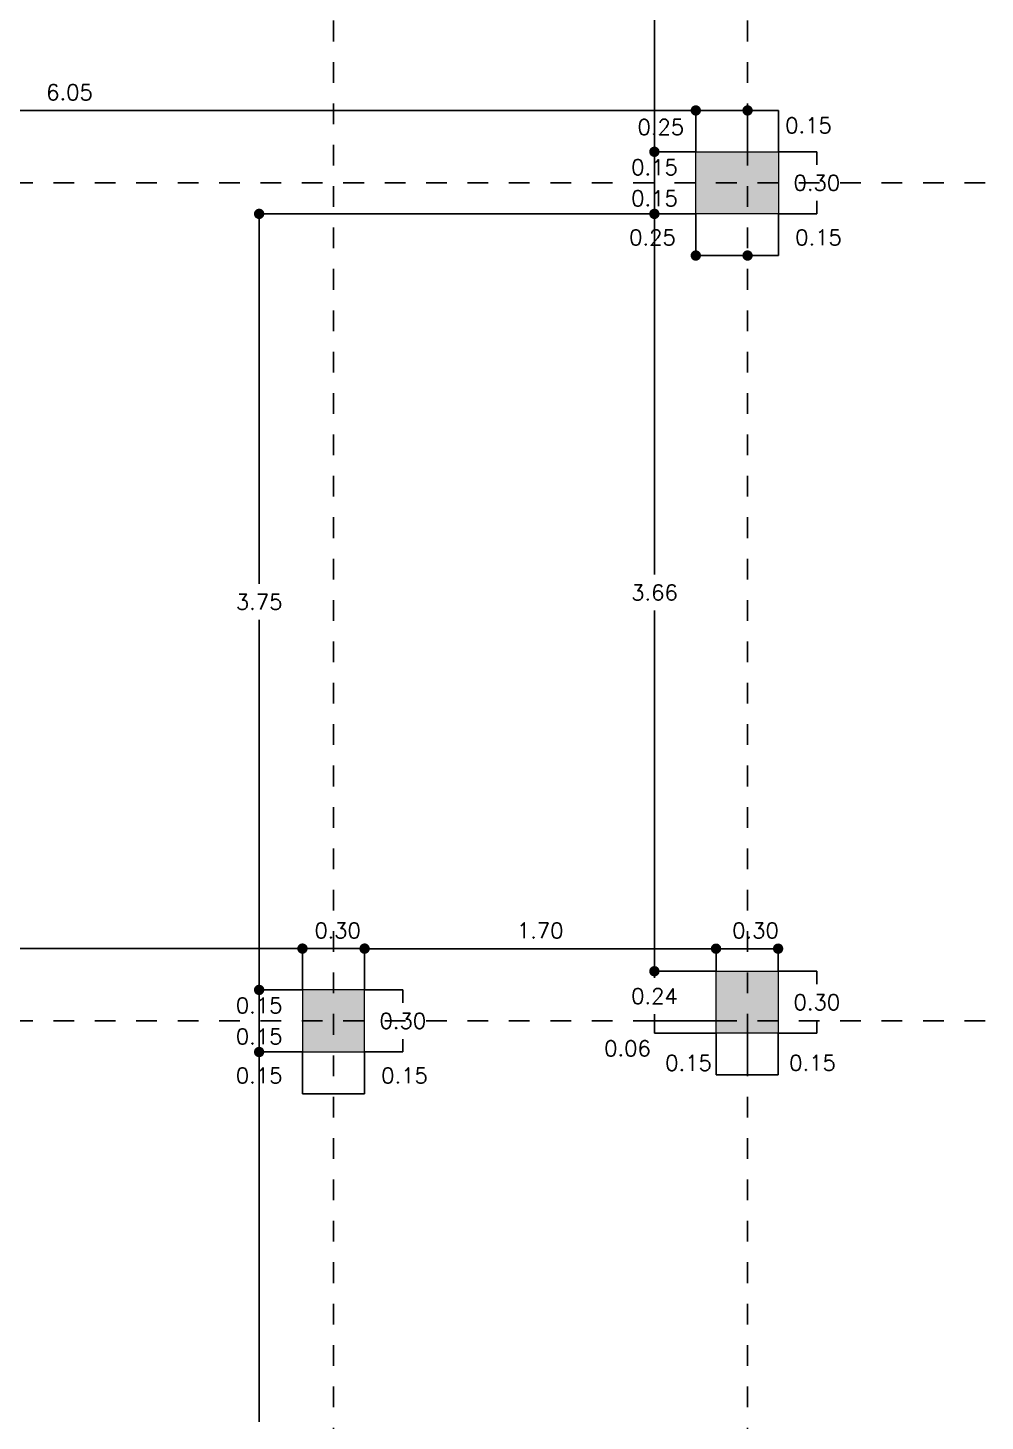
# Model space of a CAD drawing. Header units: millimetres. Extents: x 0 to 109, y -9 to 41.
# Drawn here: x 41.27 to 45.89, y 21.12 to 27.85 of the extents above; entities that cross this region are included whole.
import ezdxf

# ---------------------------------------------------------------- set-up
doc = ezdxf.new("R2010")
doc.units = ezdxf.units.MM
doc.header["$LTSCALE"] = 0.01
doc.header["$PDMODE"] = 3
doc.linetypes.add('DASHDOT', pattern=[1, 0.5, -0.25, 0, -0.25])
doc.layers.add('FC_COLUMNAS', color=5, linetype='Continuous', lineweight=15)
for name, color, linetype in [('FC_COTAS', 1, 'Continuous'), ('FC_COTAS @ 50', 1, 'Continuous'), ('FC_EJES', 1, 'DASHDOT'), ('FC_HATCH COLUMNAS', 253, 'Continuous')]:
    doc.layers.add(name, color=color, linetype=linetype)
doc.styles.add('FC_TEXT1', font='romans.shx')
doc.dimstyles.new('FC_COTAS', dxfattribs={"dimtxt": 0.0015, "dimasz": 0.001, "dimexe": 0, "dimexo": 0, "dimgap": 0.001, "dimtad": 1, "dimtih": 1, "dimtoh": 1, "dimzin": 0, "dimdsep": 46, "dimtxsty": 'FC_TEXT1', "dimblk": 'DOT', "dimcen": 0.09, "dimclrd": 256, "dimclre": 256, "dimclrt": 256, "dimadec": 0, "dimazin": 0, "dimtfac": 1, "dimtix": 1, "dimtmove": 2, "dimatfit": 3, "dimfxl": 1.002, "dimtolj": 1, "dimtzin": 0, "dimlwd": -1, "dimarcsym": 0})

# ---------------------------------------------------------------- blocks, each defined once
blk = doc.blocks.new('*D258')
at = {"layer": 'Defpoints', "color": 0, "ltscale": 0.6, "transparency": 16777216}
for p in [(44.2936, 27.1002), (44.2936, 26.9502), (44.4936, 26.9502)]:
    blk.add_point(p, dxfattribs=at)
at = {"layer": 'FC_COTAS', "ltscale": 0.6, "transparency": 16777216}
blk.add_line((44.2936, 27.1002), (44.2936, 26.9502), dxfattribs=at)
at = {"layer": 'FC_COTAS', "lineweight": -2, "ltscale": 0.6, "transparency": 16777216}
blk.add_line((44.4936, 26.9502), (44.2936, 26.9502), dxfattribs=at)
at = {"layer": 'FC_COTAS', "ltscale": 0.6, "transparency": 16777216, "insert": (44.2936, 27.0252), "char_height": 0.075, "attachment_point": 5, "style": 'FC_TEXT1'}
blk.add_mtext('\\A1;0.15', dxfattribs=at)
blk = doc.blocks.new('_Dot')
at = {"color": 0, "linetype": 'ByBlock', "lineweight": -2}
blk.add_line((-0.5, 0), (-1, 0), dxfattribs=at)
at = {"color": 0, "linetype": 'ByBlock', "const_width": 0.5}
blk.add_lwpolyline([(-0.25, 0, 1), (0.25, 0, 1)], format="xyb", close=True, dxfattribs=at)
blk = doc.blocks.new('*D259')
at = {"layer": 'Defpoints', "color": 0, "ltscale": 0.6, "transparency": 16777216}
for p in [(44.2936, 27.2502), (44.4936, 27.2502), (44.2936, 27.1002)]:
    blk.add_point(p, dxfattribs=at)
at = {"layer": 'FC_COTAS', "lineweight": -2, "ltscale": 0.6, "transparency": 16777216}
blk.add_line((44.4936, 27.2502), (44.2936, 27.2502), dxfattribs=at)
at = {"layer": 'FC_COTAS', "ltscale": 0.6, "transparency": 16777216}
blk.add_line((44.2936, 27.1002), (44.2936, 27.2502), dxfattribs=at)
at = {"layer": 'FC_COTAS', "ltscale": 0.6, "transparency": 16777216, "insert": (44.2936, 27.1752), "char_height": 0.075, "attachment_point": 5, "style": 'FC_TEXT1'}
blk.add_mtext('\\A1;0.15', dxfattribs=at)
blk = doc.blocks.new('*D185')
at = {"layer": 'Defpoints', "color": 0, "ltscale": 0.6, "transparency": 16777216}
for p in [(44.4936, 26.9502), (44.7436, 26.7488), (44.7436, 26.7488)]:
    blk.add_point(p, dxfattribs=at)
at = {"layer": 'FC_COTAS', "lineweight": -2, "ltscale": 0.6, "transparency": 16777216}
blk.add_line((44.4936, 26.9502), (44.4936, 26.7488), dxfattribs=at)
at = {"layer": 'FC_COTAS', "ltscale": 0.6, "transparency": 16777216}
blk.add_line((44.5436, 26.7488), (44.6936, 26.7488), dxfattribs=at)
at = {"layer": 'FC_COTAS', "ltscale": 0.6, "transparency": 16777216, "xscale": 0.05, "yscale": 0.05, "zscale": 0.05, "rotation": 180}
blk.add_blockref('_Dot', (44.4936, 26.7488), dxfattribs=at)
at = {"layer": 'FC_COTAS', "ltscale": 0.6, "transparency": 16777216, "xscale": 0.05, "yscale": 0.05, "zscale": 0.05}
blk.add_blockref('_Dot', (44.7436, 26.7488), dxfattribs=at)
at = {"layer": 'FC_COTAS', "ltscale": 0.6, "transparency": 16777216, "insert": (44.2839, 26.8363), "char_height": 0.075, "attachment_point": 5, "style": 'FC_TEXT1'}
blk.add_mtext('\\A1;0.25', dxfattribs=at)
blk = doc.blocks.new('*D77')
at = {"layer": 'Defpoints', "color": 0, "ltscale": 0.6, "transparency": 16777216}
for p in [(44.8936, 26.9502), (44.7436, 26.7488), (44.8936, 26.7488)]:
    blk.add_point(p, dxfattribs=at)
at = {"layer": 'FC_COTAS', "lineweight": -2, "ltscale": 0.6, "transparency": 16777216}
blk.add_line((44.8936, 26.9502), (44.8936, 26.7488), dxfattribs=at)
at = {"layer": 'FC_COTAS', "ltscale": 0.6, "transparency": 16777216}
blk.add_line((44.7436, 26.7488), (44.8936, 26.7488), dxfattribs=at)
at = {"layer": 'FC_COTAS', "ltscale": 0.6, "transparency": 16777216, "insert": (45.0865, 26.8363), "char_height": 0.075, "attachment_point": 5, "style": 'FC_TEXT1'}
blk.add_mtext('\\A1;0.15', dxfattribs=at)
blk = doc.blocks.new('*D78')
at = {"layer": 'Defpoints', "color": 0, "ltscale": 0.6, "transparency": 16777216}
for p in [(42.3843, 23.0502), (42.3843, 22.9002), (42.5936, 22.9002)]:
    blk.add_point(p, dxfattribs=at)
at = {"layer": 'FC_COTAS', "ltscale": 0.6, "transparency": 16777216}
blk.add_line((42.3843, 23.0502), (42.3843, 22.9002), dxfattribs=at)
at = {"layer": 'FC_COTAS', "lineweight": -2, "ltscale": 0.6, "transparency": 16777216}
blk.add_line((42.5936, 22.9002), (42.3843, 22.9002), dxfattribs=at)
at = {"layer": 'FC_COTAS', "ltscale": 0.6, "transparency": 16777216, "insert": (42.3843, 22.9752), "char_height": 0.075, "attachment_point": 5, "style": 'FC_TEXT1'}
blk.add_mtext('\\A1;0.15', dxfattribs=at)
blk = doc.blocks.new('*D79')
at = {"layer": 'Defpoints', "color": 0, "ltscale": 0.6, "transparency": 16777216}
for p in [(42.3843, 23.2002), (42.5936, 23.2002), (42.3843, 23.0502)]:
    blk.add_point(p, dxfattribs=at)
at = {"layer": 'FC_COTAS', "lineweight": -2, "ltscale": 0.6, "transparency": 16777216}
blk.add_line((42.5936, 23.2002), (42.3843, 23.2002), dxfattribs=at)
at = {"layer": 'FC_COTAS', "ltscale": 0.6, "transparency": 16777216}
blk.add_line((42.3843, 23.0502), (42.3843, 23.2002), dxfattribs=at)
at = {"layer": 'FC_COTAS', "ltscale": 0.6, "transparency": 16777216, "insert": (42.3843, 23.1252), "char_height": 0.075, "attachment_point": 5, "style": 'FC_TEXT1'}
blk.add_mtext('\\A1;0.15', dxfattribs=at)
blk = doc.blocks.new('*D80')
at = {"layer": 'Defpoints', "color": 0, "ltscale": 0.6, "transparency": 16777216}
for p in [(42.5936, 22.9002), (42.7436, 22.6988), (42.7436, 22.6988)]:
    blk.add_point(p, dxfattribs=at)
at = {"layer": 'FC_COTAS', "lineweight": -2, "ltscale": 0.6, "transparency": 16777216}
blk.add_line((42.5936, 22.9002), (42.5936, 22.6988), dxfattribs=at)
at = {"layer": 'FC_COTAS', "ltscale": 0.6, "transparency": 16777216}
blk.add_line((42.5936, 22.6988), (42.7436, 22.6988), dxfattribs=at)
at = {"layer": 'FC_COTAS', "ltscale": 0.6, "transparency": 16777216, "insert": (42.3843, 22.7863), "char_height": 0.075, "attachment_point": 5, "style": 'FC_TEXT1'}
blk.add_mtext('\\A1;0.15', dxfattribs=at)
blk = doc.blocks.new('*D81')
at = {"layer": 'Defpoints', "color": 0, "ltscale": 0.6, "transparency": 16777216}
for p in [(42.8936, 22.9002), (42.7436, 22.6988), (42.8936, 22.6988)]:
    blk.add_point(p, dxfattribs=at)
at = {"layer": 'FC_COTAS', "lineweight": -2, "ltscale": 0.6, "transparency": 16777216}
blk.add_line((42.8936, 22.9002), (42.8936, 22.6988), dxfattribs=at)
at = {"layer": 'FC_COTAS', "ltscale": 0.6, "transparency": 16777216}
blk.add_line((42.7436, 22.6988), (42.8936, 22.6988), dxfattribs=at)
at = {"layer": 'FC_COTAS', "ltscale": 0.6, "transparency": 16777216, "insert": (43.0865, 22.7863), "char_height": 0.075, "attachment_point": 5, "style": 'FC_TEXT1'}
blk.add_mtext('\\A1;0.15', dxfattribs=at)
blk = doc.blocks.new('*D261')
at = {"layer": 'Defpoints', "color": 0, "ltscale": 0.6, "transparency": 16777216}
for p in [(38.4436, 27.4499), (44.4936, 27.4499), (44.4936, 27.2502)]:
    blk.add_point(p, dxfattribs=at)
at = {"layer": 'FC_COTAS', "ltscale": 0.6, "transparency": 16777216}
blk.add_line((38.4936, 27.4499), (44.4436, 27.4499), dxfattribs=at)
at = {"layer": 'FC_COTAS', "lineweight": -2, "ltscale": 0.6, "transparency": 16777216}
blk.add_line((44.4936, 27.2502), (44.4936, 27.4499), dxfattribs=at)
at = {"layer": 'FC_COTAS', "ltscale": 0.6, "transparency": 16777216, "xscale": 0.05, "yscale": 0.05, "zscale": 0.05, "rotation": 180}
blk.add_blockref('_Dot', (38.4436, 27.4499), dxfattribs=at)
at = {"layer": 'FC_COTAS', "ltscale": 0.6, "transparency": 16777216, "xscale": 0.05, "yscale": 0.05, "zscale": 0.05}
blk.add_blockref('_Dot', (44.4936, 27.4499), dxfattribs=at)
at = {"layer": 'FC_COTAS', "ltscale": 0.6, "transparency": 16777216, "insert": (41.4686, 27.5374), "char_height": 0.075, "attachment_point": 5, "style": 'FC_TEXT1'}
blk.add_mtext('\\A1;6.05', dxfattribs=at)
blk = doc.blocks.new('*D262')
at = {"layer": 'Defpoints', "color": 0, "ltscale": 0.6, "transparency": 16777216}
for p in [(44.8936, 27.4499), (44.7436, 27.2502), (44.8936, 27.2502)]:
    blk.add_point(p, dxfattribs=at)
at = {"layer": 'FC_COTAS', "lineweight": -2, "ltscale": 0.6, "transparency": 16777216}
for p, q in [((44.7436, 27.2502), (44.7436, 27.4499)), ((44.8936, 27.2502), (44.8936, 27.4499))]:
    blk.add_line(p, q, dxfattribs=at)
at = {"layer": 'FC_COTAS', "ltscale": 0.6, "transparency": 16777216}
blk.add_line((44.7436, 27.4499), (44.8936, 27.4499), dxfattribs=at)
at = {"layer": 'FC_COTAS', "ltscale": 0.6, "transparency": 16777216, "insert": (45.0378, 27.3778), "char_height": 0.075, "attachment_point": 5, "style": 'FC_TEXT1'}
blk.add_mtext('\\A1;0.15', dxfattribs=at)
blk = doc.blocks.new('*D97')
at = {"layer": 'Defpoints', "color": 0, "ltscale": 0.6, "transparency": 16777216}
for p in [(38.3436, 23.3999), (42.5936, 23.3999), (42.5936, 23.2002)]:
    blk.add_point(p, dxfattribs=at)
at = {"layer": 'FC_COTAS', "ltscale": 0.6, "transparency": 16777216}
blk.add_line((38.3936, 23.3999), (42.5436, 23.3999), dxfattribs=at)
at = {"layer": 'FC_COTAS', "lineweight": -2, "ltscale": 0.6, "transparency": 16777216}
blk.add_line((42.5936, 23.2002), (42.5936, 23.3999), dxfattribs=at)
at = {"layer": 'FC_COTAS', "ltscale": 0.6, "transparency": 16777216, "xscale": 0.05, "yscale": 0.05, "zscale": 0.05, "rotation": 180}
blk.add_blockref('_Dot', (38.3436, 23.3999), dxfattribs=at)
at = {"layer": 'FC_COTAS', "ltscale": 0.6, "transparency": 16777216, "xscale": 0.05, "yscale": 0.05, "zscale": 0.05}
blk.add_blockref('_Dot', (42.5936, 23.3999), dxfattribs=at)
at = {"layer": 'FC_COTAS', "ltscale": 0.6, "transparency": 16777216, "insert": (40.4686, 23.4874), "char_height": 0.075, "attachment_point": 5, "style": 'FC_TEXT1'}
blk.add_mtext('\\A1;4.25', dxfattribs=at)
blk = doc.blocks.new('*D98')
at = {"layer": 'Defpoints', "color": 0, "ltscale": 0.6, "transparency": 16777216}
for p in [(42.8936, 23.3999), (42.5936, 23.2002), (42.8936, 23.2002)]:
    blk.add_point(p, dxfattribs=at)
at = {"layer": 'FC_COTAS', "lineweight": -2, "ltscale": 0.6, "transparency": 16777216}
for p, q in [((42.5936, 23.2002), (42.5936, 23.3999)), ((42.8936, 23.2002), (42.8936, 23.3999))]:
    blk.add_line(p, q, dxfattribs=at)
at = {"layer": 'FC_COTAS', "ltscale": 0.6, "transparency": 16777216}
blk.add_line((42.6436, 23.3999), (42.8436, 23.3999), dxfattribs=at)
at = {"layer": 'FC_COTAS', "ltscale": 0.6, "transparency": 16777216, "xscale": 0.05, "yscale": 0.05, "zscale": 0.05, "rotation": 180}
blk.add_blockref('_Dot', (42.5936, 23.3999), dxfattribs=at)
at = {"layer": 'FC_COTAS', "ltscale": 0.6, "transparency": 16777216, "xscale": 0.05, "yscale": 0.05, "zscale": 0.05}
blk.add_blockref('_Dot', (42.8936, 23.3999), dxfattribs=at)
at = {"layer": 'FC_COTAS', "ltscale": 0.6, "transparency": 16777216, "insert": (42.7636, 23.4874), "char_height": 0.075, "attachment_point": 5, "style": 'FC_TEXT1'}
blk.add_mtext('\\A1;0.30', dxfattribs=at)
blk = doc.blocks.new('*D106')
at = {"layer": 'Defpoints', "color": 0, "ltscale": 0.6, "transparency": 16777216}
for p in [(44.8936, 27.2502), (44.8936, 26.9502), (45.0782, 26.9502)]:
    blk.add_point(p, dxfattribs=at)
at = {"layer": 'FC_COTAS', "lineweight": -2, "ltscale": 0.6, "transparency": 16777216}
for p, q in [((44.8936, 27.2502), (45.0782, 27.2502)), ((44.8936, 26.9502), (45.0782, 26.9502))]:
    blk.add_line(p, q, dxfattribs=at)
at = {"layer": 'FC_COTAS', "ltscale": 0.6, "transparency": 16777216}
for p, q in [((45.0782, 27.2502), (45.0782, 27.1877)), ((45.0782, 26.9502), (45.0782, 27.0127))]:
    blk.add_line(p, q, dxfattribs=at)
at = {"layer": 'FC_COTAS', "ltscale": 0.6, "transparency": 16777216, "insert": (45.0782, 27.1002), "char_height": 0.075, "attachment_point": 5, "style": 'FC_TEXT1', "bg_fill": 3, "box_fill_scale": 1.1, "bg_fill_color": 256, "bg_fill_true_color": 13158600, "bg_fill_transparency": 0}
blk.add_mtext('\\A1;0.30', dxfattribs=at)
blk = doc.blocks.new('*D107')
at = {"layer": 'Defpoints', "color": 0, "ltscale": 0.6, "transparency": 16777216}
for p in [(42.8936, 23.2002), (42.8936, 22.9002), (43.0782, 22.9002)]:
    blk.add_point(p, dxfattribs=at)
at = {"layer": 'FC_COTAS', "lineweight": -2, "ltscale": 0.6, "transparency": 16777216}
for p, q in [((42.8936, 23.2002), (43.0782, 23.2002)), ((42.8936, 22.9002), (43.0782, 22.9002))]:
    blk.add_line(p, q, dxfattribs=at)
at = {"layer": 'FC_COTAS', "ltscale": 0.6, "transparency": 16777216}
for p, q in [((43.0782, 23.2002), (43.0782, 23.1377)), ((43.0782, 22.9002), (43.0782, 22.9627))]:
    blk.add_line(p, q, dxfattribs=at)
at = {"layer": 'FC_COTAS', "ltscale": 0.6, "transparency": 16777216, "insert": (43.0782, 23.0502), "char_height": 0.075, "attachment_point": 5, "style": 'FC_TEXT1', "bg_fill": 3, "box_fill_scale": 1.1, "bg_fill_color": 256, "bg_fill_true_color": 13158600, "bg_fill_transparency": 0}
blk.add_mtext('\\A1;0.30', dxfattribs=at)
blk = doc.blocks.new('*D251')
at = {"layer": 'Defpoints', "color": 0, "ltscale": 0.6, "transparency": 16777216}
for p in [(44.5936, 31.0545), (44.2936, 27.2502), (44.4936, 27.2502)]:
    blk.add_point(p, dxfattribs=at)
at = {"layer": 'FC_COTAS', "lineweight": -2, "ltscale": 0.6, "transparency": 16777216}
for p, q in [((44.5936, 31.0545), (44.2936, 31.0545)), ((44.4936, 27.2502), (44.2936, 27.2502))]:
    blk.add_line(p, q, dxfattribs=at)
at = {"layer": 'FC_COTAS', "ltscale": 0.6, "transparency": 16777216}
for p, q in [((44.2936, 31.0045), (44.2936, 29.2398)), ((44.2936, 27.3002), (44.2936, 29.0648))]:
    blk.add_line(p, q, dxfattribs=at)
at = {"layer": 'FC_COTAS', "ltscale": 0.6, "transparency": 16777216, "xscale": 0.05, "yscale": 0.05, "zscale": 0.05}
for p, rotation in [((44.2936, 31.0545), 90), ((44.2936, 27.2502), 270)]:
    blk.add_blockref('_Dot', p, dxfattribs=dict(at, rotation=rotation))
at = {"layer": 'FC_COTAS', "ltscale": 0.6, "transparency": 16777216, "insert": (44.2936, 29.1523), "char_height": 0.075, "attachment_point": 5, "style": 'FC_TEXT1'}
blk.add_mtext('\\A1;3.80', dxfattribs=at)
blk = doc.blocks.new('*D112')
at = {"layer": 'Defpoints', "color": 0, "ltscale": 0.6, "transparency": 16777216}
for p in [(42.3843, 22.9002), (42.5936, 22.9002), (42.5936, 19.1502)]:
    blk.add_point(p, dxfattribs=at)
at = {"layer": 'FC_COTAS', "lineweight": -2, "ltscale": 0.6, "transparency": 16777216}
for p, q in [((42.5936, 22.9002), (42.3843, 22.9002)), ((42.5936, 19.1502), (42.3843, 19.1502))]:
    blk.add_line(p, q, dxfattribs=at)
at = {"layer": 'FC_COTAS', "ltscale": 0.6, "transparency": 16777216}
for p, q in [((42.3843, 22.8502), (42.3843, 21.1127)), ((42.3843, 19.2002), (42.3843, 20.9377))]:
    blk.add_line(p, q, dxfattribs=at)
at = {"layer": 'FC_COTAS', "ltscale": 0.6, "transparency": 16777216, "xscale": 0.05, "yscale": 0.05, "zscale": 0.05}
for p, rotation in [((42.3843, 22.9002), 90), ((42.3843, 19.1502), 270)]:
    blk.add_blockref('_Dot', p, dxfattribs=dict(at, rotation=rotation))
at = {"layer": 'FC_COTAS', "ltscale": 0.6, "transparency": 16777216, "insert": (42.3843, 21.0252), "char_height": 0.075, "attachment_point": 5, "style": 'FC_TEXT1'}
blk.add_mtext('\\A1;3.75', dxfattribs=at)
blk = doc.blocks.new('*D260')
at = {"layer": 'Defpoints', "color": 0, "ltscale": 0.6, "transparency": 16777216}
for p in [(42.3843, 26.9502), (44.4936, 26.9502), (42.5936, 23.2002)]:
    blk.add_point(p, dxfattribs=at)
at = {"layer": 'FC_COTAS', "lineweight": -2, "ltscale": 0.6, "transparency": 16777216}
for p, q in [((44.4936, 26.9502), (42.3843, 26.9502)), ((42.5936, 23.2002), (42.3843, 23.2002))]:
    blk.add_line(p, q, dxfattribs=at)
at = {"layer": 'FC_COTAS', "ltscale": 0.6, "transparency": 16777216}
for p, q in [((42.3843, 26.9002), (42.3843, 25.1627)), ((42.3843, 23.2502), (42.3843, 24.9877))]:
    blk.add_line(p, q, dxfattribs=at)
at = {"layer": 'FC_COTAS', "ltscale": 0.6, "transparency": 16777216, "xscale": 0.05, "yscale": 0.05, "zscale": 0.05}
for p, rotation in [((42.3843, 26.9502), 90), ((42.3843, 23.2002), 270)]:
    blk.add_blockref('_Dot', p, dxfattribs=dict(at, rotation=rotation))
at = {"layer": 'FC_COTAS', "ltscale": 0.6, "transparency": 16777216, "insert": (42.3843, 25.0752), "char_height": 0.075, "attachment_point": 5, "style": 'FC_TEXT1'}
blk.add_mtext('\\A1;3.75', dxfattribs=at)
blk = doc.blocks.new('FC_B_Columnas 1 E-1')
at = {"layer": 'FC_HATCH COLUMNAS', "ltscale": 0.6}
h = blk.add_hatch(color=256, dxfattribs=at)
h.dxf.hatch_style = 1
h.paths.add_polyline_path([(0.3, 0), (0, 0), (0, -0.3), (0.3, -0.3)])
h.paths.add_polyline_path([(6.55, -0.3657), (6.55, -0.6657), (6.85, -0.6657), (6.85, -0.3657)])
h.paths.add_polyline_path([(0, -4.47), (0, -4.77), (0.4, -4.77), (0.4, -4.47)])
h.paths.add_polyline_path([(6.85, -4.47), (6.45, -4.47), (6.45, -4.77), (6.85, -4.77)])
h.paths.add_polyline_path([(0, -8.82), (0.3, -8.82), (0.3, -8.52), (0, -8.52)])
h.paths.add_polyline_path([(4.85, -8.52), (4.55, -8.52), (4.55, -8.82), (4.85, -8.82)])
h.paths.add_polyline_path([(0.3, -12.57), (0, -12.57), (0, -12.87), (0.3, -12.87)])
h.paths.add_polyline_path([(4.55, -12.57), (4.55, -12.87), (4.85, -12.87), (4.85, -12.57)])
h.paths.add_polyline_path([(0.3, -16.53), (0, -16.53), (0, -16.83), (0.3, -16.83)])
h.paths.add_polyline_path([(4.55, -16.83), (4.85, -16.83), (4.85, -16.53), (4.55, -16.53)])
h.paths.add_polyline_path([(6.5477, -8.4297), (6.8477, -8.4297), (6.8477, -8.7297), (6.5477, -8.7297)])
at = {"layer": 'FC_COLUMNAS', "ltscale": 0.6}
for points in [[(6.85, -4.77), (6.45, -4.77), (6.45, -4.47), (6.85, -4.47)], [(6.5477, -8.4297), (6.8477, -8.4297), (6.8477, -8.7297), (6.5477, -8.7297)], [(4.85, -8.52), (4.55, -8.52), (4.55, -8.82), (4.85, -8.82)]]:
    blk.add_lwpolyline(points, close=True, dxfattribs=at)
blk = doc.blocks.new('FC_B_Ejes 1 E-1')
at = {"layer": 'FC_EJES'}
for points in [[(42.7436, 14.3839), (42.7436, 32.6602)], [(44.7436, 14.3839), (44.7436, 32.6602)], [(45.891, 27.1002), (37.0936, 27.1002)], [(45.891, 23.0502), (37.0936, 23.0502)]]:
    blk.add_lwpolyline(points, dxfattribs=at)
blk = doc.blocks.new('*D250')
at = {"layer": 'Defpoints', "color": 0, "ltscale": 0.6, "transparency": 16777216}
for p in [(44.5912, 23.3995), (44.5912, 23.2905), (42.8936, 23.2002)]:
    blk.add_point(p, dxfattribs=at)
at = {"layer": 'FC_COTAS', "lineweight": -2, "ltscale": 0.6, "transparency": 16777216}
for p, q in [((42.8936, 23.2002), (42.8936, 23.3995)), ((44.5912, 23.2905), (44.5912, 23.3995))]:
    blk.add_line(p, q, dxfattribs=at)
at = {"layer": 'FC_COTAS', "ltscale": 0.6, "transparency": 16777216}
blk.add_line((42.9436, 23.3995), (44.5412, 23.3995), dxfattribs=at)
at = {"layer": 'FC_COTAS', "ltscale": 0.6, "transparency": 16777216, "xscale": 0.05, "yscale": 0.05, "zscale": 0.05, "rotation": 180}
blk.add_blockref('_Dot', (42.8936, 23.3995), dxfattribs=at)
at = {"layer": 'FC_COTAS', "ltscale": 0.6, "transparency": 16777216, "xscale": 0.05, "yscale": 0.05, "zscale": 0.05}
blk.add_blockref('_Dot', (44.5912, 23.3995), dxfattribs=at)
at = {"layer": 'FC_COTAS', "ltscale": 0.6, "transparency": 16777216, "insert": (43.7424, 23.487), "char_height": 0.075, "attachment_point": 5, "style": 'FC_TEXT1'}
blk.add_mtext('\\A1;1.70', dxfattribs=at)
blk = doc.blocks.new('*D255')
at = {"layer": 'Defpoints', "color": 0, "ltscale": 0.6, "transparency": 16777216}
for p in [(44.1624, 26.9502), (44.2936, 23.2905), (44.5912, 23.2905)]:
    blk.add_point(p, dxfattribs=at)
at = {"layer": 'FC_COTAS', "lineweight": -2, "ltscale": 0.6, "transparency": 16777216}
for p, q in [((44.1624, 26.9502), (44.2936, 26.9502)), ((44.5912, 23.2905), (44.2936, 23.2905))]:
    blk.add_line(p, q, dxfattribs=at)
at = {"layer": 'FC_COTAS', "ltscale": 0.6, "transparency": 16777216}
for p, q in [((44.2936, 26.9002), (44.2936, 25.2078)), ((44.2936, 23.3405), (44.2936, 25.0328))]:
    blk.add_line(p, q, dxfattribs=at)
at = {"layer": 'FC_COTAS', "ltscale": 0.6, "transparency": 16777216, "xscale": 0.05, "yscale": 0.05, "zscale": 0.05}
for p, rotation in [((44.2936, 26.9502), 90), ((44.2936, 23.2905), 270)]:
    blk.add_blockref('_Dot', p, dxfattribs=dict(at, rotation=rotation))
at = {"layer": 'FC_COTAS', "ltscale": 0.6, "transparency": 16777216, "insert": (44.2936, 25.1203), "char_height": 0.075, "attachment_point": 5, "style": 'FC_TEXT1'}
blk.add_mtext('\\A1;3.66', dxfattribs=at)
blk = doc.blocks.new('*D256')
at = {"layer": 'Defpoints', "color": 0, "ltscale": 0.6, "transparency": 16777216}
for p in [(44.5912, 23.2905), (44.2936, 23.0502), (44.5912, 23.0502)]:
    blk.add_point(p, dxfattribs=at)
at = {"layer": 'FC_COTAS', "lineweight": -2, "ltscale": 0.6, "transparency": 16777216}
for p, q in [((44.5912, 23.2905), (44.2936, 23.2905)), ((44.5912, 23.0502), (44.2936, 23.0502))]:
    blk.add_line(p, q, dxfattribs=at)
at = {"layer": 'FC_COTAS', "ltscale": 0.6, "transparency": 16777216}
for p, q in [((44.2936, 23.2905), (44.2936, 23.2578)), ((44.2936, 23.0502), (44.2936, 23.0828))]:
    blk.add_line(p, q, dxfattribs=at)
at = {"layer": 'FC_COTAS', "ltscale": 0.6, "transparency": 16777216, "insert": (44.2936, 23.1703), "char_height": 0.075, "attachment_point": 5, "style": 'FC_TEXT1'}
blk.add_mtext('\\A1;0.24', dxfattribs=at)
blk = doc.blocks.new('*D257')
at = {"layer": 'Defpoints', "color": 0, "ltscale": 0.6, "transparency": 16777216}
for p in [(44.5912, 23.0502), (44.2936, 22.9905), (44.5912, 22.9905)]:
    blk.add_point(p, dxfattribs=at)
at = {"layer": 'FC_COTAS', "lineweight": -2, "ltscale": 0.6, "transparency": 16777216}
for p, q in [((44.5912, 23.0502), (44.2936, 23.0502)), ((44.5912, 22.9905), (44.2936, 22.9905))]:
    blk.add_line(p, q, dxfattribs=at)
at = {"layer": 'FC_COTAS', "ltscale": 0.6, "transparency": 16777216}
blk.add_line((44.2936, 23.0502), (44.2936, 22.9905), dxfattribs=at)
at = {"layer": 'FC_COTAS', "ltscale": 0.6, "transparency": 16777216, "insert": (44.1632, 22.9177), "char_height": 0.075, "attachment_point": 5, "style": 'FC_TEXT1'}
blk.add_mtext('\\A1;0.06', dxfattribs=at)
blk = doc.blocks.new('*D263')
at = {"layer": 'Defpoints', "color": 0, "ltscale": 0.6, "transparency": 16777216}
for p in [(44.4936, 27.4499), (44.4936, 27.2502), (44.7436, 27.2502)]:
    blk.add_point(p, dxfattribs=at)
at = {"layer": 'FC_COTAS', "lineweight": -2, "ltscale": 0.6, "transparency": 16777216}
for p, q in [((44.4936, 27.2502), (44.4936, 27.4499)), ((44.7436, 27.2502), (44.7436, 27.4499))]:
    blk.add_line(p, q, dxfattribs=at)
at = {"layer": 'FC_COTAS', "ltscale": 0.6, "transparency": 16777216}
blk.add_line((44.6936, 27.4499), (44.5436, 27.4499), dxfattribs=at)
at = {"layer": 'FC_COTAS', "ltscale": 0.6, "transparency": 16777216, "xscale": 0.05, "yscale": 0.05, "zscale": 0.05, "rotation": 180}
blk.add_blockref('_Dot', (44.4936, 27.4499), dxfattribs=at)
at = {"layer": 'FC_COTAS', "ltscale": 0.6, "transparency": 16777216, "xscale": 0.05, "yscale": 0.05, "zscale": 0.05}
blk.add_blockref('_Dot', (44.7436, 27.4499), dxfattribs=at)
at = {"layer": 'FC_COTAS', "ltscale": 0.6, "transparency": 16777216, "insert": (44.3241, 27.3697), "char_height": 0.075, "attachment_point": 5, "style": 'FC_TEXT1'}
blk.add_mtext('\\A1;0.25', dxfattribs=at)
blk = doc.blocks.new('*D264')
at = {"layer": 'Defpoints', "color": 0, "ltscale": 0.6, "transparency": 16777216}
for p in [(44.8912, 23.3995), (44.5912, 23.2905), (44.8912, 23.2905)]:
    blk.add_point(p, dxfattribs=at)
at = {"layer": 'FC_COTAS', "lineweight": -2, "ltscale": 0.6, "transparency": 16777216}
for p, q in [((44.5912, 23.2905), (44.5912, 23.3995)), ((44.8912, 23.2905), (44.8912, 23.3995))]:
    blk.add_line(p, q, dxfattribs=at)
at = {"layer": 'FC_COTAS', "ltscale": 0.6, "transparency": 16777216}
blk.add_line((44.6412, 23.3995), (44.8412, 23.3995), dxfattribs=at)
at = {"layer": 'FC_COTAS', "ltscale": 0.6, "transparency": 16777216, "xscale": 0.05, "yscale": 0.05, "zscale": 0.05, "rotation": 180}
blk.add_blockref('_Dot', (44.5912, 23.3995), dxfattribs=at)
at = {"layer": 'FC_COTAS', "ltscale": 0.6, "transparency": 16777216, "xscale": 0.05, "yscale": 0.05, "zscale": 0.05}
blk.add_blockref('_Dot', (44.8912, 23.3995), dxfattribs=at)
at = {"layer": 'FC_COTAS', "ltscale": 0.6, "transparency": 16777216, "insert": (44.7817, 23.4874), "char_height": 0.075, "attachment_point": 5, "style": 'FC_TEXT1'}
blk.add_mtext('\\A1;0.30', dxfattribs=at)
blk = doc.blocks.new('*D265')
at = {"layer": 'Defpoints', "color": 0, "ltscale": 0.6, "transparency": 16777216}
for p in [(44.8912, 23.2905), (44.8912, 22.9905), (45.0782, 22.9905)]:
    blk.add_point(p, dxfattribs=at)
at = {"layer": 'FC_COTAS', "lineweight": -2, "ltscale": 0.6, "transparency": 16777216}
for p, q in [((44.8912, 23.2905), (45.0782, 23.2905)), ((44.8912, 22.9905), (45.0782, 22.9905))]:
    blk.add_line(p, q, dxfattribs=at)
at = {"layer": 'FC_COTAS', "ltscale": 0.6, "transparency": 16777216}
for p, q in [((45.0782, 23.2905), (45.0782, 23.228)), ((45.0782, 22.9905), (45.0782, 23.053))]:
    blk.add_line(p, q, dxfattribs=at)
at = {"layer": 'FC_COTAS', "ltscale": 0.6, "transparency": 16777216, "insert": (45.0782, 23.1405), "char_height": 0.075, "attachment_point": 5, "style": 'FC_TEXT1'}
blk.add_mtext('\\A1;0.30', dxfattribs=at)
blk = doc.blocks.new('*D266')
at = {"layer": 'Defpoints', "color": 0, "ltscale": 0.6, "transparency": 16777216}
for p in [(44.7436, 22.9905), (44.8912, 22.9905), (44.8912, 22.7905)]:
    blk.add_point(p, dxfattribs=at)
at = {"layer": 'FC_COTAS', "lineweight": -2, "ltscale": 0.6, "transparency": 16777216}
for p, q in [((44.7436, 22.9905), (44.7436, 22.7905)), ((44.8912, 22.9905), (44.8912, 22.7905))]:
    blk.add_line(p, q, dxfattribs=at)
at = {"layer": 'FC_COTAS', "ltscale": 0.6, "transparency": 16777216}
blk.add_line((44.7436, 22.7905), (44.8912, 22.7905), dxfattribs=at)
at = {"layer": 'FC_COTAS', "ltscale": 0.6, "transparency": 16777216, "insert": (45.0573, 22.8475), "char_height": 0.075, "attachment_point": 5, "style": 'FC_TEXT1'}
blk.add_mtext('\\A1;0.15', dxfattribs=at)
blk = doc.blocks.new('*D267')
at = {"layer": 'Defpoints', "color": 0, "ltscale": 0.6, "transparency": 16777216}
for p in [(44.5912, 22.9905), (44.7436, 22.9905), (44.5912, 22.7905)]:
    blk.add_point(p, dxfattribs=at)
at = {"layer": 'FC_COTAS', "lineweight": -2, "ltscale": 0.6, "transparency": 16777216}
for p, q in [((44.5912, 22.9905), (44.5912, 22.7905)), ((44.7436, 22.9905), (44.7436, 22.7905))]:
    blk.add_line(p, q, dxfattribs=at)
at = {"layer": 'FC_COTAS', "ltscale": 0.6, "transparency": 16777216}
blk.add_line((44.7436, 22.7905), (44.5912, 22.7905), dxfattribs=at)
at = {"layer": 'FC_COTAS', "ltscale": 0.6, "transparency": 16777216, "insert": (44.4585, 22.8474), "char_height": 0.075, "attachment_point": 5, "style": 'FC_TEXT1'}
blk.add_mtext('\\A1;0.15', dxfattribs=at)

msp = doc.modelspace()

# ---------------------------------------------------------------- dimensions: what is measured, and where the dimension line sits
at = {"layer": 'FC_COTAS @ 50', "ltscale": 0.6}
for base, p1, p2, angle, picture, middle in [((44.2936, 27.2502), (44.5936, 31.0545), (44.4936, 27.2502), 90, '*D251', (44.2936, 29.1523)), ((44.2936, 27.2502), (44.2936, 27.1002), (44.4936, 27.2502), 270, '*D259', (44.2936, 27.1752)), ((44.2936, 26.9502), (44.2936, 27.1002), (44.4936, 26.9502), 90, '*D258', (44.2936, 27.0252)), ((44.2936, 23.2905), (44.1624, 26.9502), (44.5912, 23.2905), 90, '*D255', (44.2936, 25.1203)), ((44.2936, 23.0502), (44.5912, 23.2905), (44.5912, 23.0502), 90, '*D256', (44.2936, 23.1703)), ((45.0782, 22.9905), (44.8912, 23.2905), (44.8912, 22.9905), 90, '*D265', (45.0782, 23.1405)), ((42.3843, 23.2002), (42.3843, 23.0502), (42.5936, 23.2002), 270, '*D79', (42.3843, 23.1252)), ((42.3843, 22.9002), (42.3843, 23.0502), (42.5936, 22.9002), 90, '*D78', (42.3843, 22.9752)), ((42.3843, 22.9002), (42.5936, 19.1502), (42.5936, 22.9002), 90, '*D112', (42.3843, 21.0252))]:
    dim = msp.add_linear_dim(base=base, p1=p1, p2=p2, angle=angle, dimstyle='FC_COTAS', override={"dimscale": 50, "dimtix": 1, "dimtofl": 1, "dimtmove": 2, "dimatfit": 3}, dxfattribs=at)
    dim.commit()
    dim.dimension.update_dxf_attribs({"geometry": picture, "text_midpoint": middle})
for base, p1, p2, picture, middle in [((44.4936, 27.4499), (38.4436, 27.4499), (44.4936, 27.2502), '*D261', (41.4686, 27.5374)), ((42.5936, 23.3999), (38.3436, 23.3999), (42.5936, 23.2002), '*D97', (40.4686, 23.4874))]:
    dim = msp.add_linear_dim(base=base, p1=p1, p2=p2, dimstyle='FC_COTAS', override={"dimscale": 50, "dimtix": 1, "dimtofl": 1, "dimtmove": 2, "dimatfit": 3}, dxfattribs=at)
    dim.commit()
    dim.dimension.update_dxf_attribs({"geometry": picture, "text_midpoint": middle})
for base, p1, p2, picture, middle in [((44.4936, 27.4499), (44.7436, 27.2502), (44.4936, 27.2502), '*D263', (44.3241, 27.3697)), ((44.8936, 27.4499), (44.7436, 27.2502), (44.8936, 27.2502), '*D262', (45.0378, 27.3778)), ((44.7436, 26.7488), (44.4936, 26.9502), (44.7436, 26.7488), '*D185', (44.2839, 26.8363)), ((44.8936, 26.7488), (44.7436, 26.7488), (44.8936, 26.9502), '*D77', (45.0865, 26.8363)), ((42.8936, 23.3999), (42.5936, 23.2002), (42.8936, 23.2002), '*D98', (42.7636, 23.4874)), ((44.8912, 23.3995), (44.5912, 23.2905), (44.8912, 23.2905), '*D264', (44.7817, 23.4874)), ((44.5912, 22.7905), (44.7436, 22.9905), (44.5912, 22.9905), '*D267', (44.4585, 22.8474)), ((44.8912, 22.7905), (44.7436, 22.9905), (44.8912, 22.9905), '*D266', (45.0573, 22.8475)), ((42.7436, 22.6988), (42.5936, 22.9002), (42.7436, 22.6988), '*D80', (42.3843, 22.7863)), ((42.8936, 22.6988), (42.7436, 22.6988), (42.8936, 22.9002), '*D81', (43.0865, 22.7863))]:
    dim = msp.add_linear_dim(base=base, p1=p1, p2=p2, dimstyle='FC_COTAS', override={"dimscale": 50, "dimtix": 1, "dimtofl": 1, "dimtmove": 2, "dimatfit": 3}, dxfattribs=at)
    dim.commit()
    dim.dimension.update_dxf_attribs({"geometry": picture, "text_midpoint": middle, "dimtype": 128})
dim = msp.add_linear_dim(base=(44.2936, 22.9905), p1=(44.5912, 23.0502), p2=(44.5912, 22.9905), angle=90, dimstyle='FC_COTAS', override={"dimscale": 50, "dimtix": 1, "dimtofl": 1, "dimtmove": 2, "dimatfit": 3}, dxfattribs=at)
dim.commit()
dim.dimension.update_dxf_attribs({"geometry": '*D257', "text_midpoint": (44.1632, 22.9177), "dimtype": 128})

# ---------------------------------------------------------------- next in the draw order: dimensions: what is measured, and where the dimension line sits
for base, p1, p2, picture, middle in [((45.0782, 26.9502), (44.8936, 27.2502), (44.8936, 26.9502), '*D106', (45.0782, 27.1002)), ((43.0782, 22.9002), (42.8936, 23.2002), (42.8936, 22.9002), '*D107', (43.0782, 23.0502))]:
    dim = msp.add_linear_dim(base=base, p1=p1, p2=p2, angle=90, dimstyle='FC_COTAS', override={"dimscale": 50, "dimtix": 1, "dimtofl": 1, "dimtmove": 2, "dimatfit": 3, "dimtfill": 1}, dxfattribs=at)
    dim.commit()
    dim.dimension.update_dxf_attribs({"geometry": picture, "text_midpoint": middle})

# ---------------------------------------------------------------- next in the draw order: block references
at = {"layer": 'FC_COLUMNAS'}
msp.add_blockref('FC_B_Columnas 1 E-1', (38.0436, 31.7202), dxfattribs=at)
at = {"layer": 'FC_EJES'}
msp.add_blockref('FC_B_Ejes 1 E-1', (0, 0), dxfattribs=at)

# ---------------------------------------------------------------- next in the draw order: dimensions: what is measured, and where the dimension line sits
at = {"layer": 'FC_COTAS @ 50', "ltscale": 0.6}
dim = msp.add_linear_dim(base=(42.3843, 26.9502), p1=(42.5936, 23.2002), p2=(44.4936, 26.9502), angle=90, dimstyle='FC_COTAS', override={"dimscale": 50, "dimtix": 1, "dimtofl": 1, "dimtmove": 2, "dimatfit": 3}, dxfattribs=at)
dim.commit()
dim.dimension.update_dxf_attribs({"geometry": '*D260', "text_midpoint": (42.3843, 25.0752)})
dim = msp.add_linear_dim(base=(44.5912, 23.3995), p1=(42.8936, 23.2002), p2=(44.5912, 23.2905), dimstyle='FC_COTAS', override={"dimscale": 50, "dimtix": 1, "dimtofl": 1, "dimtmove": 2, "dimatfit": 3}, dxfattribs=at)
dim.commit()
dim.dimension.update_dxf_attribs({"geometry": '*D250', "text_midpoint": (43.7424, 23.487)})

doc.saveas('drawing.dxf')
